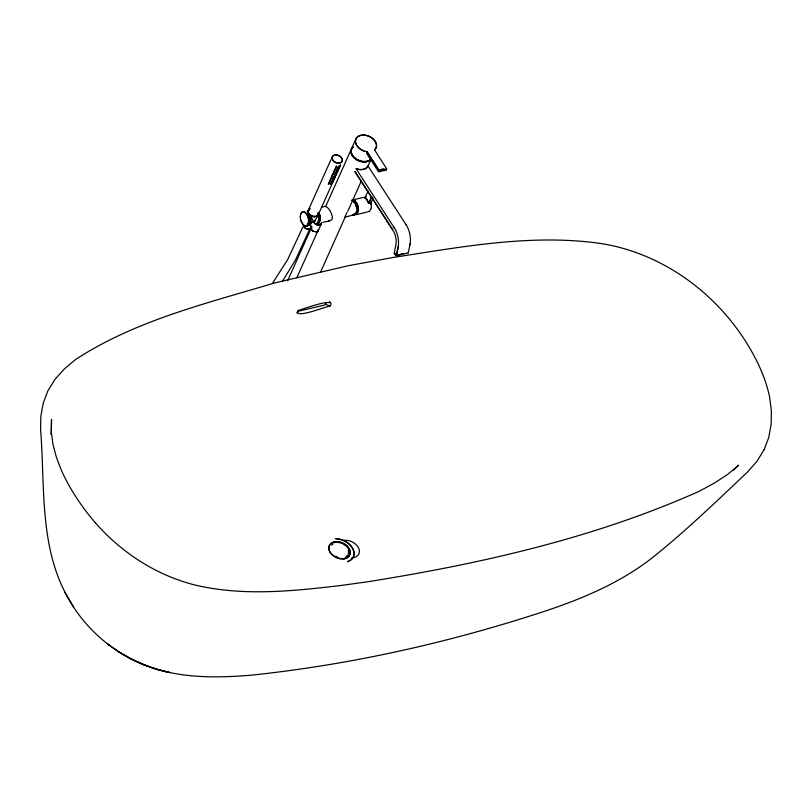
<?xml version="1.0" encoding="UTF-8"?>
<svg xmlns="http://www.w3.org/2000/svg" width="812" height="812" viewBox="0 0 812 812"><rect width="100%" height="100%" fill="white"/><g stroke="black" fill="none" stroke-linecap="round" stroke-linejoin="round"><path stroke-width="1.22" d="M51.227 433.385L51.207 434.522L51.532 419.368L51.308 431.842L52.983 444.458L56.444 457.43L61.519 470.615C70.157 489.595 81.829 507.053 95.39 522.857L95.288 522.745C121.272 552.414 155.711 574.886 194.017 584.782C242.24 596.495 292.421 591.217 341.091 585.462L366.567 581.94C480.105 563.904 593.856 538.315 699.193 491.29L714.611 482.947L727.643 474.391L738.585 465.256L733.226 470.351M311.909 219.697C312.508 216.073 307.565 214.652 307.707 211.15L309.057 210.206L308.398 210.572M319.187 213.292C320.527 216.469 321.288 223.117 316.589 223.777M318.446 213.546C320.385 217.474 317.015 228.933 313.462 221.148L314.589 223.716L315.929 223.889M307.393 211.11C308.844 215.261 313.412 223.889 307.037 226L306.165 225.685M318.345 213.627L318.507 218.154M326.059 302.572L325.785 304.338L323.683 305.261L297.334 311.453M300.237 216.662L300.907 213.383M310.265 220.945L309.616 224.071L308.063 225.868M320.243 218.611L318.913 222.874L317.015 223.665M371.328 208.329L371.023 202.695L373.063 198.158M357.899 211.049L358.072 209.486M368.059 166.074L368.08 165.881A11.074 7.775 24.1 0 1 356.042 168.693L359.077 169.566A11.165 7.846 24.1 0 0 366.709 167.779L368.059 166.074L406.376 225.147M328.698 183.441C328.586 185.309 328.352 182.355 328.444 184.294M329.347 182C329.408 183.888 329.033 180.914 329.093 182.842M329.997 180.548C330.129 182.446 329.723 179.462 329.733 181.401M330.636 179.107C330.778 180.985 330.362 178.031 330.382 179.949M331.286 177.655C331.357 179.543 331.002 176.569 331.032 178.508M331.935 176.214C332.078 178.072 331.672 175.169 331.641 177.067M332.585 174.763C330.931 175.91 334.199 174.692 331.946 175.473M333.224 173.311C333.367 175.179 332.961 172.276 332.93 174.174M333.874 171.87C333.945 173.758 333.559 170.794 333.62 172.723M334.524 170.418C334.412 172.286 334.179 169.343 334.27 171.271M335.173 168.977C335.051 170.845 334.818 167.891 334.909 169.83M335.813 167.526C335.884 169.424 335.508 166.45 335.559 168.378M336.462 166.084C336.604 167.982 336.198 164.998 336.209 166.937M332.047 183.035L332.788 182.192L332.209 183.238M333.153 181.644L333.438 180.893M333.336 180.142L334.087 179.452M334.453 178.752L334.737 178.001M335.092 177.31L335.386 176.661M335.285 175.798L335.924 175.087M336.117 174.478L336.675 173.666M336.574 172.905L337.325 172.215M337.68 171.515L337.965 170.774M338.33 170.073L338.624 169.434M338.513 168.571L339.264 167.881M339.629 167.181L339.913 166.43M339.812 165.678L340.553 164.988M394.439 227.888A16.098 8.425 76.8 0 1 398.195 246.706L396.327 255.77L408.152 252.918M398.195 246.706L396.388 255.75L394.124 253.517L395.941 244.442A11.987 6.273 76.8 0 0 393.12 230.496L354.864 171.494L392.663 229.755M409.898 244.848L410.111 243.854M396.571 255.283L395.028 253.557M409.928 244.788L408.223 252.989M318.507 221.3L318.69 219.078M336.696 173.88L336.391 174.418M311.686 221.524L309.981 225.249L307.839 225.35M300.41 214.947L301.587 212.287M356.326 213.15C357.869 208.887 356.478 203.396 352.834 200.625M371.348 208.258L369.348 211.435M356.082 212.714L356.529 211.374M311.179 223.087C314.274 218.195 308.479 215.363 307.768 211.221L308.022 210.856M347.008 212.348L344.806 217.271M317.989 231.288L318.527 229.948M320.872 224.528L321.562 222.64M312.935 231.258L316.65 232.07L318.04 231.288L321.806 222.63M311.554 227.025L311.564 229.938M393.617 257.384L348.094 265.757L274.801 282.911C206.827 303.292 135.726 320.304 75.638 359.462L64.006 369.237L54.82 379.569L47.847 390.876L43.229 403.178L40.864 416.028L40.6 429.721C45.086 485.515 39.098 546.283 67.497 596.871C83.809 627.108 110.848 651.122 142.557 664.236C177.27 678.568 215.738 678.233 252.532 675.046C352.702 664.378 451.594 642.028 547.207 610.421C586.914 597.053 626.164 579.941 658.502 552.749C689.5 527.465 718.295 499.634 747.365 472.188L757.028 461.246L764.173 449.523M764.072 449.807L768.751 437.445L771.146 424.351L771.4 410.933L769.593 396.895C765.3 376.656 756.155 357.828 745.071 340.482L745 340.38C712.855 290.351 660.268 252.928 601.083 243.539L600.981 243.529C531.687 233.521 461.876 246.899 393.455 257.414M366.872 151.742L379.143 170.55L386.745 168.855L374.565 149.956L375.986 148.21A11.074 7.775 24.1 0 0 368.983 136.294A11.074 7.775 24.1 0 0 355.686 139.41A11.074 7.775 24.1 0 0 363.949 151.032L367.075 151.712L379.245 170.479C376.88 174.083 382.147 166.856 384.299 169.302M302.643 227.522L287.661 259.576L272.548 283.256M309.402 229.847L295.538 259.83L282.302 281.531M308.53 209.79L330.87 159.822M318.334 214.571L332.758 182.324M326.008 205.72L351.434 148.86M351.606 148.494L355.28 140.263M320.517 272.203L344.917 217.667M347.759 211.313L361.573 180.437M368.191 165.638L370.982 159.385M368.1 190.982L364.923 197.803L367.024 199.935L368.678 203.345L370.982 202.807L371.388 204.725M371.612 196.494C366.963 208.775 369.907 201.183 365.187 197.732M368.678 203.345L371.713 196.565M287.58 280.83L311.443 227.675M296.796 277.805L317.553 231.572M314.63 221.382L318.172 214.926A5.471 3.837 24.1 0 0 318.334 213.069M356.103 212.673L354.651 214.378M355.646 214.277L356.336 213.099M310.651 224.274L309.717 225.381M317.604 215.556L318.253 214.652A5.42 3.806 24.1 0 0 318.395 212.845M318.162 214.845L316.984 216.236L312.569 216.55A5.471 3.837 24.1 0 1 308.377 213.282A5.471 3.837 24.1 0 1 308.996 209.425M317.705 215.657L318.304 214.642M339.883 166.724L339.355 167.242M339.233 168.165L338.705 168.693M337.944 171.058L337.406 171.586M333.417 181.188L332.879 181.705M329.885 306.428C337.772 295.761 301.161 309.981 298.146 310.417C293.061 319.948 327.632 305.85 329.51 306.094M307.535 210.805L307.281 211.161C308.743 215.292 313.229 223.625 307.078 225.919L306.632 225.766M317.939 222.569L317.086 223.493M339.995 165.8L340.573 165.201M338.056 170.134L338.634 169.546M336.767 173.027L337.345 172.438M335.468 175.92L336.046 175.331M334.818 177.371L335.397 176.772M334.179 178.813L334.564 177.94M333.529 180.264L334.108 179.675M374.606 149.794L375.926 148.119A10.982 7.714 24.1 0 0 368.993 136.294A10.982 7.714 24.1 0 0 355.798 139.39A10.982 7.714 24.1 0 0 363.989 150.91M325.703 206.644C328.769 207.151 332.879 214.754 332.382 218.743L331.489 219.93L328.525 220.976M307.961 210.47L307.403 212.165L309.21 215.627M335.6 169.434L334.828 169.84M334.95 170.875L334.189 171.281M329.134 183.898L328.363 184.304M316.903 216.124L317.817 215.403M314.731 221.382L312.123 222.458M310.082 228.639L310.996 227.624A4.101 2.872 24.1 0 0 311.097 226.264M336.899 166.541L336.127 166.947M336.249 167.982L335.478 168.388M334.311 172.327L333.488 172.743M333.661 173.768L332.839 174.194M332.362 176.661L331.54 177.087M331.722 178.112L330.951 178.518M331.073 179.553L330.251 179.98M330.423 181.005L329.652 181.411M329.773 182.446L329.012 182.862M354.671 214.327L355.473 213.718M386.045 170.033L378.615 171.87L366.496 153.174M345.171 217.18L355.666 214.226M301.526 212.429L302.48 211.658M364.365 197.6L366.273 196.839M364.476 197.661L365.349 197.042M338.421 166.785C339.365 166.47 337.944 165.729 338.553 166.764M337.69 168.246C338.31 166.886 337.66 168.216 337.904 168.216M337.051 169.688C337.68 168.287 337 169.708 337.254 169.657M336.401 171.139C337.559 170.753 335.914 170.104 336.615 171.109M335.752 172.58C336.361 171.22 335.701 172.651 335.965 172.55M335.102 174.032C335.711 172.641 335.051 174.174 335.315 174.001M334.463 175.473C335.072 174.123 334.432 175.453 334.666 175.443M333.813 176.925C334.442 175.524 333.773 176.945 334.026 176.894M333.164 178.366C334.321 177.98 332.676 177.331 333.377 178.335M332.514 179.817C333.133 178.457 332.484 179.797 332.727 179.787M331.956 181.249C332.89 180.934 331.479 180.193 332.078 181.228M331.225 182.71C331.834 181.35 331.195 182.69 331.438 182.68M330.575 184.151C331.215 182.751 330.535 184.172 330.788 184.121M317.959 223.554C321.359 221.016 320.314 215.657 318.669 212.379M318.06 224.619L321.156 223.899M319.887 224.741L321.308 223.97M319.542 225.208L320.852 224.477M317.786 225.34L320.984 224.599M321.004 224.65L319.623 225.431L315.909 224.619M315.98 216.469L317.096 215.992M312.742 221.777L313.473 221.453M309.382 228.943L311.097 227.604A4.182 2.943 24.1 0 0 311.209 226.213M386.654 168.744L386.106 170.124M321.501 207.212L325.744 206.218M352.296 200.006L363.35 197.417M323.095 222.346L329.784 220.783M356.336 214.571L367.389 211.983M398.184 254.907L399.859 254.521M403.31 253.709L400.692 254.318L403.341 253.831M398.215 255.029L399.89 254.643M343.06 540.518L344.653 540.264A17.488 12.292 24.1 0 1 346.572 540.335A11.551 8.11 24.1 0 1 359.127 549.308A11.551 8.11 24.1 0 1 351.718 557.844M314.934 216.642L316.152 216.408M308.57 229.085L309.453 228.954M356.174 168.855L393.79 227.096M309.342 225.431L308.479 225.371M368.283 211.668L369.298 211.536M354.144 213.8L356.894 213.424L357.96 211.069L357.96 207.75M355.148 214.165L356.082 214.043M354.174 214.327L356.275 214.581C359.909 211.668 358.478 205.903 356.448 202.401M353.778 215.018L352.702 214.632L354.793 214.886M352.205 200.067L353.25 199.884M302.399 211.81L303.495 211.526C308.458 213.607 310.143 221.128 307.403 225.563A7.075 3.695 76.8 0 1 304.429 225.969L301.445 222.204L300.389 218.479M353.291 200.452L352.347 200.574L354.296 200.818L356.194 202.827M319.928 224.751L316.213 223.939M319.552 225.269L316.03 224.447M313.838 216.489L315.015 216.52L312.579 216.489A5.339 3.745 24.1 0 1 309.108 209.476M313.777 216.682L314.965 216.774M315.076 216.591L312.671 216.307A5.42 3.806 24.1 0 1 308.306 212.582A5.42 3.806 24.1 0 1 309.951 208.735M311.047 222.447L312.184 222.478M307.687 229.065L308.631 229.096M303.323 225.34A4.101 2.872 24.1 0 0 306.774 228.872L307.718 229.075M325.785 304.338L329.164 305.799A27.476 18.219 -82.1 0 0 329.52 306.073M330.372 302.328L329.55 301.607M353.22 199.935L355.443 201.122L357.909 205.872M351.738 200.239L353.961 201.508M303.404 211.688C308.408 213.739 310.539 222.386 306.378 226.122L303.241 225.025L300.795 220.367M354.133 214.287L355.22 214.683M119.668 652.442C135.107 662.044 152.189 668.855 169.992 672.58L155.853 669.027L156.401 669.179L142.557 664.236L143.419 664.612L129.971 658.349L131.148 658.989L118.166 651.498L119.668 652.442L107.265 643.804L109.062 645.063M296.725 312.59L297.314 313.026M354.306 200.32L355.392 201.173M354.265 200.868L355.27 201.65M352.865 201.153L354.834 203.142M311.534 229.918L312.945 231.258M394.794 253.73L396.459 255.445M313.858 221.057L314.467 221.788M313.757 221.138L314.366 221.869M405.777 224.244L406.335 225.107A16.098 8.425 76.8 0 1 410.08 243.925M393.881 227.025L394.338 227.969M64.656 592.049L73.476 606.97M356.245 202.787L358.021 207.75M318.629 212.348L320.05 216.743M356.986 204.309L357.584 205.994M355.818 204.38L356.468 206.207M355.626 204.624L356.58 208.085M314.264 221.717L314.508 223.28M309.9 217.484L310.225 219.037M358.305 207.781L358.427 209.658M300.278 216.591L300.359 218.509M317.482 231.217A3.593 2.517 24.2 0 1 316.467 231.684M313.858 231.4A3.593 2.517 24.2 0 1 311.778 229.735M311.351 228.679A3.593 2.517 24.2 0 1 312.041 226.873M318.162 229.41A3.593 2.517 24.2 0 1 318.071 230.415M310.62 225.949A3.593 2.456 23.5 0 1 310.661 226.954M368.009 160.837A10.85 7.623 24.1 0 1 351.505 153.011M351.241 150.697A10.85 7.623 24.1 0 1 351.799 148.586M367.846 161.202A10.85 7.623 24.1 0 1 354.255 157.873A10.85 7.623 24.1 0 1 352.997 147.226M370.231 159.751A11.074 7.775 24.1 0 1 355.443 158.573A11.074 7.775 24.1 0 1 352.987 146.728M370.059 160.116A11.074 7.775 24.1 0 1 355.28 158.939A11.074 7.775 24.1 0 1 352.824 147.094M312.671 216.236A5.288 3.715 24.1 0 1 308.418 212.602A5.288 3.715 24.1 0 1 310.022 208.857M318.253 212.866A5.288 3.715 24.1 0 1 318.121 214.632M315.269 219.89A4.984 3.502 24.1 0 1 315.076 220.691M318.233 213.028A5.339 3.745 24.1 0 1 318.081 214.804M315.381 219.859A5.085 3.563 24.1 0 1 315.178 220.671M306.794 228.872A4.182 2.943 24.1 0 1 303.323 224.569M338.391 542.071A11.195 7.856 24.1 0 1 349.881 550.993A11.195 7.856 24.1 0 1 342.623 558.961M340.38 558.839A11.195 7.856 24.1 0 1 339.609 558.717M333.397 542.406A11.195 7.856 24.1 0 1 334.727 542.101M335.427 542.01A11.195 7.856 24.1 0 1 337.63 541.99M347.445 555.327A9.49 6.669 24.1 0 1 347.13 555.692M346.765 556.037A9.49 6.669 24.1 0 1 345.942 556.626M337.01 556.687A9.49 6.669 24.1 0 1 335.792 556.108M331.641 545.217A9.49 6.669 24.1 0 1 331.996 544.882M332.392 544.568A9.49 6.669 24.1 0 1 332.829 544.284M348.216 550.658A9.49 6.669 24.1 0 1 348.429 551.683M348.46 552.18A9.49 6.669 24.1 0 1 348.399 553.165M348.297 553.632A9.49 6.669 24.1 0 1 348.145 554.088M349.373 554.972A10.962 7.704 24.1 0 1 345.709 558.453M345.11 558.666A10.962 7.704 24.1 0 1 344.471 558.839M333.387 542.893A10.962 7.704 24.1 0 1 334.686 542.589M339.02 542.68A10.962 7.704 24.1 0 1 339.771 542.842M341.253 543.289A10.962 7.704 24.1 0 1 341.984 543.573M343.395 544.243A10.962 7.704 24.1 0 1 344.075 544.629M344.724 545.045A10.962 7.704 24.1 0 1 345.942 545.968M346.501 546.466A10.962 7.704 24.1 0 1 347.506 547.521M347.952 548.08A10.962 7.704 24.1 0 1 348.358 548.658M348.693 549.227A10.962 7.704 24.1 0 1 349.251 550.414M349.596 551.602A10.962 7.704 24.1 0 1 349.546 554.444M334.991 538.742A15.337 10.769 24.1 0 1 352.144 547.41A15.337 10.769 24.1 0 1 349.262 560.767M348.46 561.112A15.337 10.769 24.1 0 1 347.617 561.417M349.211 561.051A15.418 10.83 24.1 0 0 352.103 547.613A15.418 10.83 24.1 0 0 336.889 538.935M348.409 561.407A15.418 10.83 24.1 0 1 347.556 561.711M349.272 555.002A10.881 7.643 24.1 0 1 345.638 558.453M349.586 552.241A10.881 7.643 24.1 0 1 349.556 553.946M332.626 160.137A5.471 3.837 24.1 0 0 341.69 162.024A5.471 3.837 24.1 0 0 337.183 155.062A5.471 3.837 24.1 0 0 332.626 160.137M332.758 160.045A5.359 3.766 24.1 0 0 341.639 161.892A5.359 3.766 24.1 0 0 337.213 155.072A5.359 3.766 24.1 0 0 332.758 160.045M331.418 553.896A11.135 7.815 24.1 0 0 349.546 554.992A11.135 7.815 24.1 0 0 337.498 541.787A11.195 7.856 24.1 0 0 331.357 553.967A11.195 7.856 24.1 0 0 349.576 555.063A11.195 7.856 24.1 0 0 337.467 541.787A11.135 7.815 24.1 0 0 331.418 553.896"/></g></svg>
